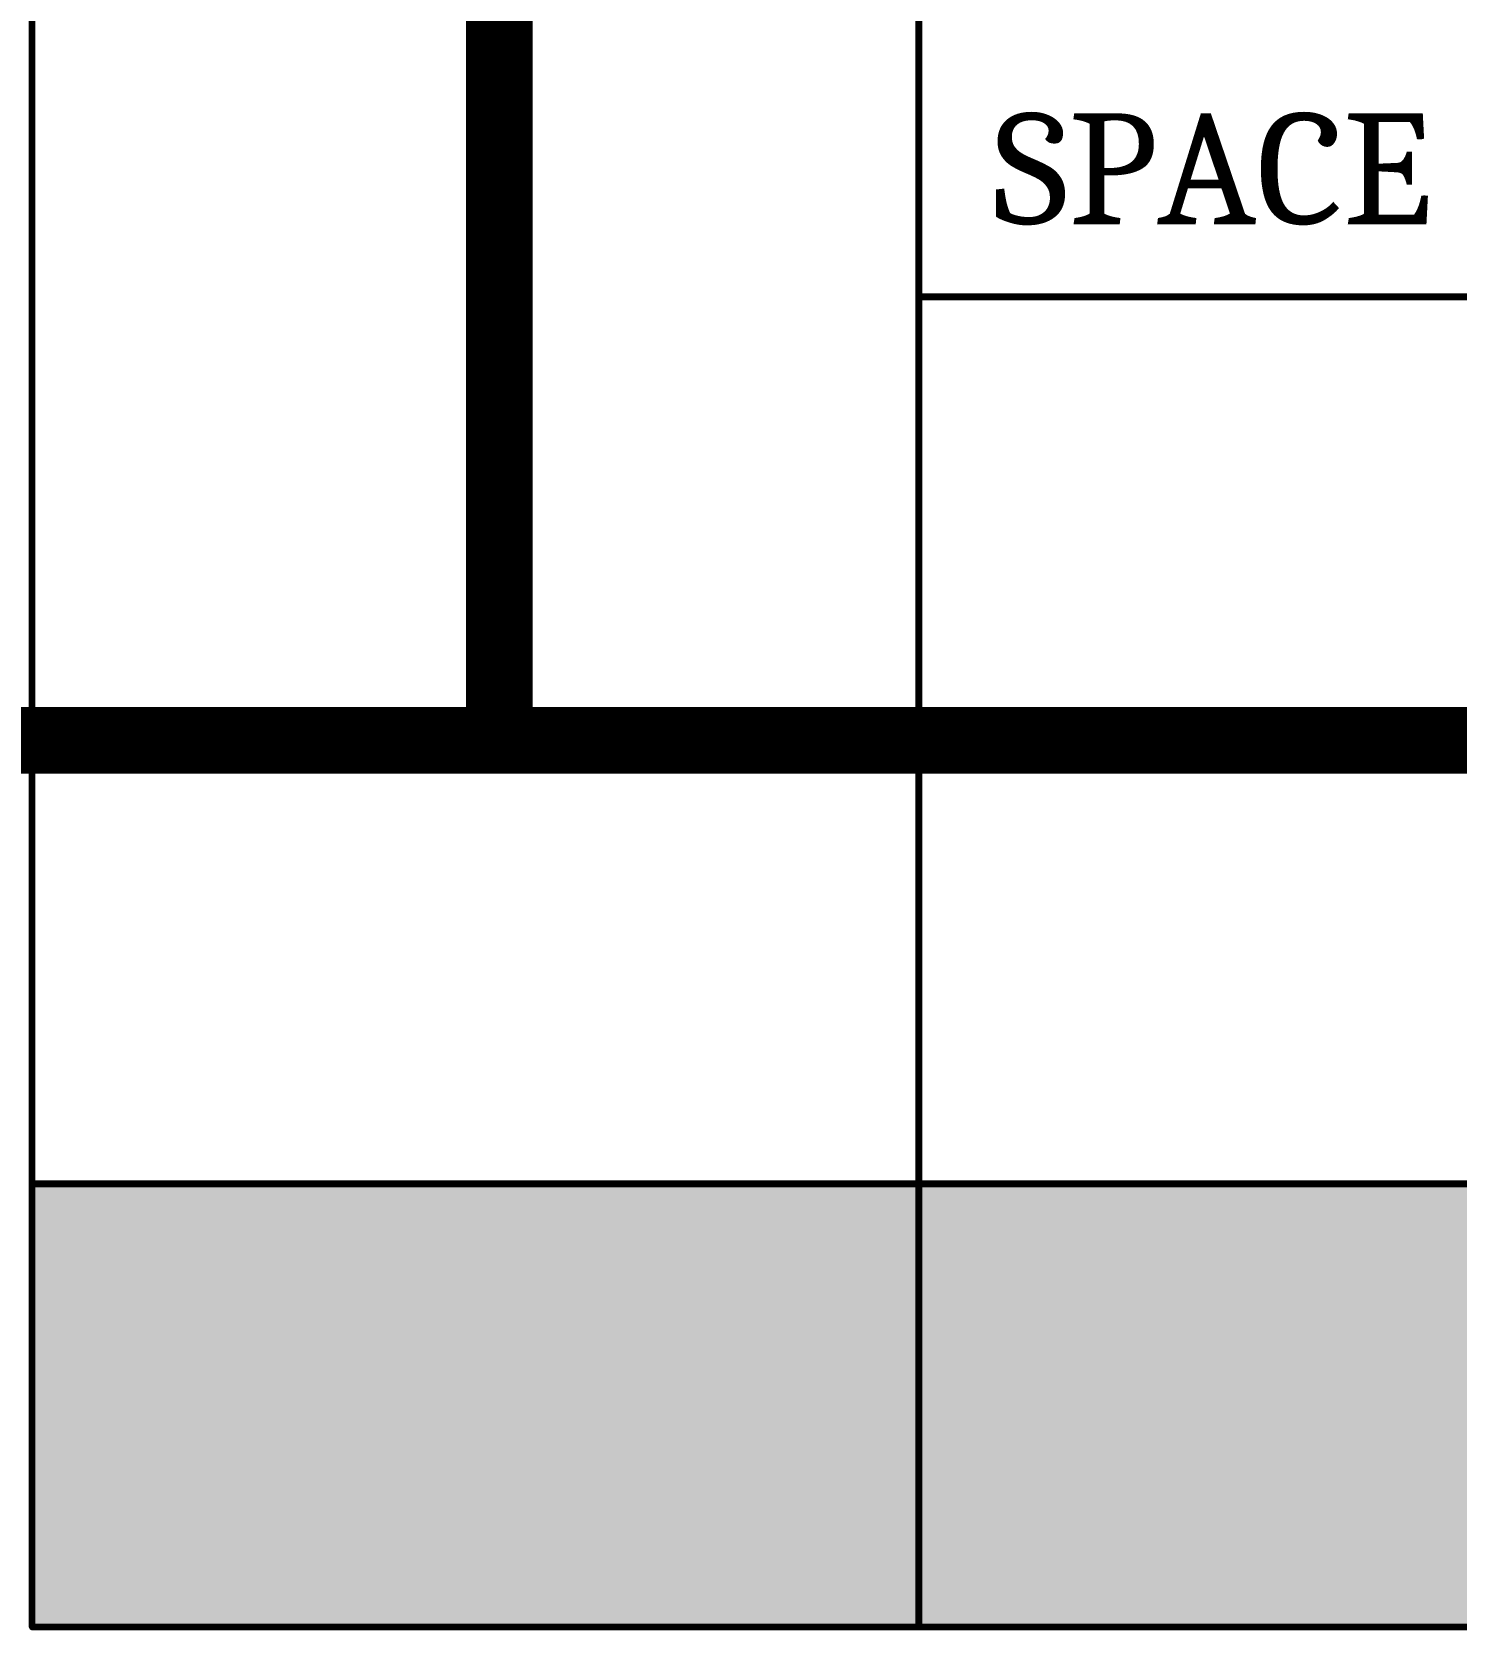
# Model space of a CAD drawing. Header units: millimetres. Extents: x -116965 to 323937, y 291661 to 566926.
# Drawn here: x -48031.9 to -47710.8, y 316538.8 to 316898.5 of the extents above; entities that cross this region are included whole.
import ezdxf
from ezdxf.enums import TextEntityAlignment as Align

# ---------------------------------------------------------------- set-up
doc = ezdxf.new("R2010")
doc.units = ezdxf.units.MM
doc.layers.get('0').update_dxf_attribs({"lineweight": 18})
doc.layers.add('C00-00-00', color=7, linetype='Continuous')
doc.layers.add('C34-3A-40', color=7, linetype='Continuous', true_color=0x343a40)
doc.layers.add('C62-64-69', color=7, linetype='Continuous', true_color=0x626469)
doc.styles.add('hwTech', font='Cambria.ttf')

msp = doc.modelspace()

# ---------------------------------------------------------------- hatches: boundary and pattern name
at = {"layer": 'C34-3A-40'}
h = msp.add_hatch(color=256, dxfattribs=at)
h.dxf.hatch_style = 2
h.paths.add_polyline_path([(-48031.897492, 316638.736127), (-47831.925407, 316638.736127), (-47831.925407, 316538.750083), (-48031.897492, 316538.750083)])
h = msp.add_hatch(color=256, dxfattribs=at)
h.dxf.hatch_style = 2
h.paths.add_polyline_path([(-47831.925407, 316638.736127), (-47132.023117, 316638.736127), (-47132.023117, 316538.750083), (-47831.925407, 316538.750083)])
at = {"layer": 'C62-64-69'}
h = msp.add_hatch(color=256, dxfattribs=at)
h.dxf.hatch_style = 2
h.paths.add_polyline_path([(-48031.897492, 316629.737383), (-47999.901957, 316629.737383), (-47999.901957, 316622.738358), (-48031.897492, 316622.738358)])
h = msp.add_hatch(color=256, dxfattribs=at)
h.dxf.hatch_style = 2
h.paths.add_polyline_path([(-47999.901957, 316629.737383), (-47967.906427, 316629.737383), (-47967.906427, 316622.738358), (-47999.901957, 316622.738358)])
h = msp.add_hatch(color=256, dxfattribs=at)
h.dxf.hatch_style = 2
h.paths.add_polyline_path([(-47999.901957, 316629.737383), (-47967.906427, 316629.737383), (-47967.906427, 316622.738358), (-47999.901957, 316622.738358)])
h = msp.add_hatch(color=256, dxfattribs=at)
h.dxf.hatch_style = 2
h.paths.add_polyline_path([(-47967.906427, 316629.737383), (-47935.910892, 316629.737383), (-47935.910892, 316622.738358), (-47967.906427, 316622.738358)])
h = msp.add_hatch(color=256, dxfattribs=at)
h.dxf.hatch_style = 2
h.paths.add_polyline_path([(-47967.906427, 316629.737383), (-47935.910892, 316629.737383), (-47935.910892, 316622.738358), (-47967.906427, 316622.738358)])
h = msp.add_hatch(color=256, dxfattribs=at)
h.dxf.hatch_style = 2
h.paths.add_polyline_path([(-47935.910892, 316629.737383), (-47903.915357, 316629.737383), (-47903.915357, 316622.738358), (-47935.910892, 316622.738358)])
h = msp.add_hatch(color=256, dxfattribs=at)
h.dxf.hatch_style = 2
h.paths.add_polyline_path([(-47935.910892, 316629.737383), (-47903.915357, 316629.737383), (-47903.915357, 316622.738358), (-47935.910892, 316622.738358)])
h = msp.add_hatch(color=256, dxfattribs=at)
h.dxf.hatch_style = 2
h.paths.add_polyline_path([(-47903.915357, 316629.737383), (-47871.919827, 316629.737383), (-47871.919827, 316622.738358), (-47903.915357, 316622.738358)])
h = msp.add_hatch(color=256, dxfattribs=at)
h.dxf.hatch_style = 2
h.paths.add_polyline_path([(-47903.915357, 316629.737383), (-47871.919827, 316629.737383), (-47871.919827, 316622.738358), (-47903.915357, 316622.738358)])
h = msp.add_hatch(color=256, dxfattribs=at)
h.dxf.hatch_style = 2
h.paths.add_polyline_path([(-47871.919827, 316629.737383), (-47839.924292, 316629.737383), (-47839.924292, 316622.738358), (-47871.919827, 316622.738358)])
h = msp.add_hatch(color=256, dxfattribs=at)
h.dxf.hatch_style = 2
h.paths.add_polyline_path([(-47831.925407, 316629.737383), (-47799.929877, 316629.737383), (-47799.929877, 316622.738358), (-47831.925407, 316622.738358)])
h = msp.add_hatch(color=256, dxfattribs=at)
h.dxf.hatch_style = 2
h.paths.add_polyline_path([(-47799.929877, 316629.737383), (-47767.934342, 316629.737383), (-47767.934342, 316622.738358), (-47799.929877, 316622.738358)])
h = msp.add_hatch(color=256, dxfattribs=at)
h.dxf.hatch_style = 2
h.paths.add_polyline_path([(-47799.929877, 316629.737383), (-47767.934342, 316629.737383), (-47767.934342, 316622.738358), (-47799.929877, 316622.738358)])
h = msp.add_hatch(color=256, dxfattribs=at)
h.dxf.hatch_style = 2
h.paths.add_polyline_path([(-47767.934342, 316629.737383), (-47735.938807, 316629.737383), (-47735.938807, 316622.738358), (-47767.934342, 316622.738358)])
h = msp.add_hatch(color=256, dxfattribs=at)
h.dxf.hatch_style = 2
h.paths.add_polyline_path([(-47767.934342, 316629.737383), (-47735.938807, 316629.737383), (-47735.938807, 316622.738358), (-47767.934342, 316622.738358)])
h = msp.add_hatch(color=256, dxfattribs=at)
h.dxf.hatch_style = 2
h.paths.add_polyline_path([(-47735.938807, 316629.737383), (-47703.943277, 316629.737383), (-47703.943277, 316622.738358), (-47735.938807, 316622.738358)])
h = msp.add_hatch(color=256, dxfattribs=at)
h.dxf.hatch_style = 2
h.paths.add_polyline_path([(-48031.897492, 316622.738358), (-47999.901957, 316622.738358), (-47999.901957, 316620.738639), (-48031.897492, 316620.738639)])
h = msp.add_hatch(color=256, dxfattribs=at)
h.dxf.hatch_style = 2
h.paths.add_polyline_path([(-47999.901957, 316622.738358), (-47967.906427, 316622.738358), (-47967.906427, 316620.738639), (-47999.901957, 316620.738639)])
h = msp.add_hatch(color=256, dxfattribs=at)
h.dxf.hatch_style = 2
h.paths.add_polyline_path([(-47999.901957, 316622.738358), (-47967.906427, 316622.738358), (-47967.906427, 316620.738639), (-47999.901957, 316620.738639)])
h = msp.add_hatch(color=256, dxfattribs=at)
h.dxf.hatch_style = 2
h.paths.add_polyline_path([(-47967.906427, 316622.738358), (-47935.910892, 316622.738358), (-47935.910892, 316620.738639), (-47967.906427, 316620.738639)])
h = msp.add_hatch(color=256, dxfattribs=at)
h.dxf.hatch_style = 2
h.paths.add_polyline_path([(-47967.906427, 316622.738358), (-47935.910892, 316622.738358), (-47935.910892, 316620.738639), (-47967.906427, 316620.738639)])
h = msp.add_hatch(color=256, dxfattribs=at)
h.dxf.hatch_style = 2
h.paths.add_polyline_path([(-47935.910892, 316622.738358), (-47903.915357, 316622.738358), (-47903.915357, 316620.738639), (-47935.910892, 316620.738639)])
h = msp.add_hatch(color=256, dxfattribs=at)
h.dxf.hatch_style = 2
h.paths.add_polyline_path([(-47935.910892, 316622.738358), (-47903.915357, 316622.738358), (-47903.915357, 316620.738639), (-47935.910892, 316620.738639)])
h = msp.add_hatch(color=256, dxfattribs=at)
h.dxf.hatch_style = 2
h.paths.add_polyline_path([(-47903.915357, 316622.738358), (-47871.919827, 316622.738358), (-47871.919827, 316620.738639), (-47903.915357, 316620.738639)])
h = msp.add_hatch(color=256, dxfattribs=at)
h.dxf.hatch_style = 2
h.paths.add_polyline_path([(-47903.915357, 316622.738358), (-47871.919827, 316622.738358), (-47871.919827, 316620.738639), (-47903.915357, 316620.738639)])
h = msp.add_hatch(color=256, dxfattribs=at)
h.dxf.hatch_style = 2
h.paths.add_polyline_path([(-47871.919827, 316622.738358), (-47839.924292, 316622.738358), (-47839.924292, 316620.738639), (-47871.919827, 316620.738639)])
h = msp.add_hatch(color=256, dxfattribs=at)
h.dxf.hatch_style = 2
h.paths.add_polyline_path([(-47831.925407, 316622.738358), (-47799.929877, 316622.738358), (-47799.929877, 316620.738639), (-47831.925407, 316620.738639)])
h = msp.add_hatch(color=256, dxfattribs=at)
h.dxf.hatch_style = 2
h.paths.add_polyline_path([(-47799.929877, 316622.738358), (-47767.934342, 316622.738358), (-47767.934342, 316620.738639), (-47799.929877, 316620.738639)])
h = msp.add_hatch(color=256, dxfattribs=at)
h.dxf.hatch_style = 2
h.paths.add_polyline_path([(-47799.929877, 316622.738358), (-47767.934342, 316622.738358), (-47767.934342, 316620.738639), (-47799.929877, 316620.738639)])
h = msp.add_hatch(color=256, dxfattribs=at)
h.dxf.hatch_style = 2
h.paths.add_polyline_path([(-47767.934342, 316622.738358), (-47735.938807, 316622.738358), (-47735.938807, 316620.738639), (-47767.934342, 316620.738639)])
h = msp.add_hatch(color=256, dxfattribs=at)
h.dxf.hatch_style = 2
h.paths.add_polyline_path([(-47767.934342, 316622.738358), (-47735.938807, 316622.738358), (-47735.938807, 316620.738639), (-47767.934342, 316620.738639)])
h = msp.add_hatch(color=256, dxfattribs=at)
h.dxf.hatch_style = 2
h.paths.add_polyline_path([(-47735.938807, 316622.738358), (-47703.943277, 316622.738358), (-47703.943277, 316620.738639), (-47735.938807, 316620.738639)])
h = msp.add_hatch(color=256, dxfattribs=at)
h.dxf.hatch_style = 2
h.paths.add_polyline_path([(-48031.897492, 316620.738639), (-47999.901957, 316620.738639), (-47999.901957, 316613.739614), (-48031.897492, 316613.739614)])
h = msp.add_hatch(color=256, dxfattribs=at)
h.dxf.hatch_style = 2
h.paths.add_polyline_path([(-47999.901957, 316620.738639), (-47967.906427, 316620.738639), (-47967.906427, 316613.739614), (-47999.901957, 316613.739614)])
h = msp.add_hatch(color=256, dxfattribs=at)
h.dxf.hatch_style = 2
h.paths.add_polyline_path([(-47999.901957, 316620.738639), (-47967.906427, 316620.738639), (-47967.906427, 316613.739614), (-47999.901957, 316613.739614)])
h = msp.add_hatch(color=256, dxfattribs=at)
h.dxf.hatch_style = 2
h.paths.add_polyline_path([(-47967.906427, 316620.738639), (-47935.910892, 316620.738639), (-47935.910892, 316613.739614), (-47967.906427, 316613.739614)])
h = msp.add_hatch(color=256, dxfattribs=at)
h.dxf.hatch_style = 2
h.paths.add_polyline_path([(-47967.906427, 316620.738639), (-47935.910892, 316620.738639), (-47935.910892, 316613.739614), (-47967.906427, 316613.739614)])
h = msp.add_hatch(color=256, dxfattribs=at)
h.dxf.hatch_style = 2
h.paths.add_polyline_path([(-47935.910892, 316620.738639), (-47903.915357, 316620.738639), (-47903.915357, 316613.739614), (-47935.910892, 316613.739614)])
h = msp.add_hatch(color=256, dxfattribs=at)
h.dxf.hatch_style = 2
h.paths.add_polyline_path([(-47935.910892, 316620.738639), (-47903.915357, 316620.738639), (-47903.915357, 316613.739614), (-47935.910892, 316613.739614)])
h = msp.add_hatch(color=256, dxfattribs=at)
h.dxf.hatch_style = 2
h.paths.add_polyline_path([(-47903.915357, 316620.738639), (-47871.919827, 316620.738639), (-47871.919827, 316613.739614), (-47903.915357, 316613.739614)])
h = msp.add_hatch(color=256, dxfattribs=at)
h.dxf.hatch_style = 2
h.paths.add_polyline_path([(-47903.915357, 316620.738639), (-47871.919827, 316620.738639), (-47871.919827, 316613.739614), (-47903.915357, 316613.739614)])
h = msp.add_hatch(color=256, dxfattribs=at)
h.dxf.hatch_style = 2
h.paths.add_polyline_path([(-47871.919827, 316620.738639), (-47839.924292, 316620.738639), (-47839.924292, 316613.739614), (-47871.919827, 316613.739614)])
h = msp.add_hatch(color=256, dxfattribs=at)
h.dxf.hatch_style = 2
h.paths.add_polyline_path([(-47831.925407, 316620.738639), (-47799.929877, 316620.738639), (-47799.929877, 316613.739614), (-47831.925407, 316613.739614)])
h = msp.add_hatch(color=256, dxfattribs=at)
h.dxf.hatch_style = 2
h.paths.add_polyline_path([(-47799.929877, 316620.738639), (-47767.934342, 316620.738639), (-47767.934342, 316613.739614), (-47799.929877, 316613.739614)])
h = msp.add_hatch(color=256, dxfattribs=at)
h.dxf.hatch_style = 2
h.paths.add_polyline_path([(-47799.929877, 316620.738639), (-47767.934342, 316620.738639), (-47767.934342, 316613.739614), (-47799.929877, 316613.739614)])
h = msp.add_hatch(color=256, dxfattribs=at)
h.dxf.hatch_style = 2
h.paths.add_polyline_path([(-47767.934342, 316620.738639), (-47735.938807, 316620.738639), (-47735.938807, 316613.739614), (-47767.934342, 316613.739614)])
h = msp.add_hatch(color=256, dxfattribs=at)
h.dxf.hatch_style = 2
h.paths.add_polyline_path([(-47767.934342, 316620.738639), (-47735.938807, 316620.738639), (-47735.938807, 316613.739614), (-47767.934342, 316613.739614)])
h = msp.add_hatch(color=256, dxfattribs=at)
h.dxf.hatch_style = 2
h.paths.add_polyline_path([(-47735.938807, 316620.738639), (-47703.943277, 316620.738639), (-47703.943277, 316613.739614), (-47735.938807, 316613.739614)])
h = msp.add_hatch(color=256, dxfattribs=at)
h.dxf.hatch_style = 2
h.paths.add_polyline_path([(-48031.897492, 316613.739614), (-47999.901957, 316613.739614), (-47999.901957, 316611.739896), (-48031.897492, 316611.739896)])
h = msp.add_hatch(color=256, dxfattribs=at)
h.dxf.hatch_style = 2
h.paths.add_polyline_path([(-47999.901957, 316613.739614), (-47967.906427, 316613.739614), (-47967.906427, 316611.739896), (-47999.901957, 316611.739896)])
h = msp.add_hatch(color=256, dxfattribs=at)
h.dxf.hatch_style = 2
h.paths.add_polyline_path([(-47999.901957, 316613.739614), (-47967.906427, 316613.739614), (-47967.906427, 316611.739896), (-47999.901957, 316611.739896)])
h = msp.add_hatch(color=256, dxfattribs=at)
h.dxf.hatch_style = 2
h.paths.add_polyline_path([(-47967.906427, 316613.739614), (-47935.910892, 316613.739614), (-47935.910892, 316611.739896), (-47967.906427, 316611.739896)])
h = msp.add_hatch(color=256, dxfattribs=at)
h.dxf.hatch_style = 2
h.paths.add_polyline_path([(-47967.906427, 316613.739614), (-47935.910892, 316613.739614), (-47935.910892, 316611.739896), (-47967.906427, 316611.739896)])
h = msp.add_hatch(color=256, dxfattribs=at)
h.dxf.hatch_style = 2
h.paths.add_polyline_path([(-47935.910892, 316613.739614), (-47903.915357, 316613.739614), (-47903.915357, 316611.739896), (-47935.910892, 316611.739896)])
h = msp.add_hatch(color=256, dxfattribs=at)
h.dxf.hatch_style = 2
h.paths.add_polyline_path([(-47935.910892, 316613.739614), (-47903.915357, 316613.739614), (-47903.915357, 316611.739896), (-47935.910892, 316611.739896)])
h = msp.add_hatch(color=256, dxfattribs=at)
h.dxf.hatch_style = 2
h.paths.add_polyline_path([(-47903.915357, 316613.739614), (-47871.919827, 316613.739614), (-47871.919827, 316611.739896), (-47903.915357, 316611.739896)])
h = msp.add_hatch(color=256, dxfattribs=at)
h.dxf.hatch_style = 2
h.paths.add_polyline_path([(-47903.915357, 316613.739614), (-47871.919827, 316613.739614), (-47871.919827, 316611.739896), (-47903.915357, 316611.739896)])
h = msp.add_hatch(color=256, dxfattribs=at)
h.dxf.hatch_style = 2
h.paths.add_polyline_path([(-47871.919827, 316613.739614), (-47839.924292, 316613.739614), (-47839.924292, 316611.739896), (-47871.919827, 316611.739896)])
h = msp.add_hatch(color=256, dxfattribs=at)
h.dxf.hatch_style = 2
h.paths.add_polyline_path([(-47831.925407, 316613.739614), (-47799.929877, 316613.739614), (-47799.929877, 316611.739896), (-47831.925407, 316611.739896)])
h = msp.add_hatch(color=256, dxfattribs=at)
h.dxf.hatch_style = 2
h.paths.add_polyline_path([(-47799.929877, 316613.739614), (-47767.934342, 316613.739614), (-47767.934342, 316611.739896), (-47799.929877, 316611.739896)])
h = msp.add_hatch(color=256, dxfattribs=at)
h.dxf.hatch_style = 2
h.paths.add_polyline_path([(-47799.929877, 316613.739614), (-47767.934342, 316613.739614), (-47767.934342, 316611.739896), (-47799.929877, 316611.739896)])
h = msp.add_hatch(color=256, dxfattribs=at)
h.dxf.hatch_style = 2
h.paths.add_polyline_path([(-47767.934342, 316613.739614), (-47735.938807, 316613.739614), (-47735.938807, 316611.739896), (-47767.934342, 316611.739896)])
h = msp.add_hatch(color=256, dxfattribs=at)
h.dxf.hatch_style = 2
h.paths.add_polyline_path([(-47767.934342, 316613.739614), (-47735.938807, 316613.739614), (-47735.938807, 316611.739896), (-47767.934342, 316611.739896)])
h = msp.add_hatch(color=256, dxfattribs=at)
h.dxf.hatch_style = 2
h.paths.add_polyline_path([(-47735.938807, 316613.739614), (-47703.943277, 316613.739614), (-47703.943277, 316611.739896), (-47735.938807, 316611.739896)])
h = msp.add_hatch(color=256, dxfattribs=at)
h.dxf.hatch_style = 2
h.paths.add_polyline_path([(-48031.897492, 316611.739896), (-47999.901957, 316611.739896), (-47999.901957, 316604.74087), (-48031.897492, 316604.74087)])
h = msp.add_hatch(color=256, dxfattribs=at)
h.dxf.hatch_style = 2
h.paths.add_polyline_path([(-47999.901957, 316611.739896), (-47967.906427, 316611.739896), (-47967.906427, 316604.74087), (-47999.901957, 316604.74087)])
h = msp.add_hatch(color=256, dxfattribs=at)
h.dxf.hatch_style = 2
h.paths.add_polyline_path([(-47999.901957, 316611.739896), (-47967.906427, 316611.739896), (-47967.906427, 316604.74087), (-47999.901957, 316604.74087)])
h = msp.add_hatch(color=256, dxfattribs=at)
h.dxf.hatch_style = 2
h.paths.add_polyline_path([(-47967.906427, 316611.739896), (-47935.910892, 316611.739896), (-47935.910892, 316604.74087), (-47967.906427, 316604.74087)])
h = msp.add_hatch(color=256, dxfattribs=at)
h.dxf.hatch_style = 2
h.paths.add_polyline_path([(-47967.906427, 316611.739896), (-47935.910892, 316611.739896), (-47935.910892, 316604.74087), (-47967.906427, 316604.74087)])
h = msp.add_hatch(color=256, dxfattribs=at)
h.dxf.hatch_style = 2
h.paths.add_polyline_path([(-47935.910892, 316611.739896), (-47903.915357, 316611.739896), (-47903.915357, 316604.74087), (-47935.910892, 316604.74087)])
h = msp.add_hatch(color=256, dxfattribs=at)
h.dxf.hatch_style = 2
h.paths.add_polyline_path([(-47935.910892, 316611.739896), (-47903.915357, 316611.739896), (-47903.915357, 316604.74087), (-47935.910892, 316604.74087)])
h = msp.add_hatch(color=256, dxfattribs=at)
h.dxf.hatch_style = 2
h.paths.add_polyline_path([(-47903.915357, 316611.739896), (-47871.919827, 316611.739896), (-47871.919827, 316604.74087), (-47903.915357, 316604.74087)])
h = msp.add_hatch(color=256, dxfattribs=at)
h.dxf.hatch_style = 2
h.paths.add_polyline_path([(-47903.915357, 316611.739896), (-47871.919827, 316611.739896), (-47871.919827, 316604.74087), (-47903.915357, 316604.74087)])
h = msp.add_hatch(color=256, dxfattribs=at)
h.dxf.hatch_style = 2
h.paths.add_polyline_path([(-47871.919827, 316611.739896), (-47839.924292, 316611.739896), (-47839.924292, 316604.74087), (-47871.919827, 316604.74087)])
h = msp.add_hatch(color=256, dxfattribs=at)
h.dxf.hatch_style = 2
h.paths.add_polyline_path([(-47831.925407, 316611.739896), (-47799.929877, 316611.739896), (-47799.929877, 316604.74087), (-47831.925407, 316604.74087)])
h = msp.add_hatch(color=256, dxfattribs=at)
h.dxf.hatch_style = 2
h.paths.add_polyline_path([(-47799.929877, 316611.739896), (-47767.934342, 316611.739896), (-47767.934342, 316604.74087), (-47799.929877, 316604.74087)])
h = msp.add_hatch(color=256, dxfattribs=at)
h.dxf.hatch_style = 2
h.paths.add_polyline_path([(-47799.929877, 316611.739896), (-47767.934342, 316611.739896), (-47767.934342, 316604.74087), (-47799.929877, 316604.74087)])
h = msp.add_hatch(color=256, dxfattribs=at)
h.dxf.hatch_style = 2
h.paths.add_polyline_path([(-47767.934342, 316611.739896), (-47735.938807, 316611.739896), (-47735.938807, 316604.74087), (-47767.934342, 316604.74087)])
h = msp.add_hatch(color=256, dxfattribs=at)
h.dxf.hatch_style = 2
h.paths.add_polyline_path([(-47767.934342, 316611.739896), (-47735.938807, 316611.739896), (-47735.938807, 316604.74087), (-47767.934342, 316604.74087)])
h = msp.add_hatch(color=256, dxfattribs=at)
h.dxf.hatch_style = 2
h.paths.add_polyline_path([(-47735.938807, 316611.739896), (-47703.943277, 316611.739896), (-47703.943277, 316604.74087), (-47735.938807, 316604.74087)])
h = msp.add_hatch(color=256, dxfattribs=at)
h.dxf.hatch_style = 2
h.paths.add_polyline_path([(-48031.897492, 316604.74087), (-47999.901957, 316604.74087), (-47999.901957, 316602.741152), (-48031.897492, 316602.741152)])
h = msp.add_hatch(color=256, dxfattribs=at)
h.dxf.hatch_style = 2
h.paths.add_polyline_path([(-47999.901957, 316604.74087), (-47967.906427, 316604.74087), (-47967.906427, 316602.741152), (-47999.901957, 316602.741152)])
h = msp.add_hatch(color=256, dxfattribs=at)
h.dxf.hatch_style = 2
h.paths.add_polyline_path([(-47999.901957, 316604.74087), (-47967.906427, 316604.74087), (-47967.906427, 316602.741152), (-47999.901957, 316602.741152)])
h = msp.add_hatch(color=256, dxfattribs=at)
h.dxf.hatch_style = 2
h.paths.add_polyline_path([(-47967.906427, 316604.74087), (-47935.910892, 316604.74087), (-47935.910892, 316602.741152), (-47967.906427, 316602.741152)])
h = msp.add_hatch(color=256, dxfattribs=at)
h.dxf.hatch_style = 2
h.paths.add_polyline_path([(-47967.906427, 316604.74087), (-47935.910892, 316604.74087), (-47935.910892, 316602.741152), (-47967.906427, 316602.741152)])
h = msp.add_hatch(color=256, dxfattribs=at)
h.dxf.hatch_style = 2
h.paths.add_polyline_path([(-47935.910892, 316604.74087), (-47903.915357, 316604.74087), (-47903.915357, 316602.741152), (-47935.910892, 316602.741152)])
h = msp.add_hatch(color=256, dxfattribs=at)
h.dxf.hatch_style = 2
h.paths.add_polyline_path([(-47935.910892, 316604.74087), (-47903.915357, 316604.74087), (-47903.915357, 316602.741152), (-47935.910892, 316602.741152)])
h = msp.add_hatch(color=256, dxfattribs=at)
h.dxf.hatch_style = 2
h.paths.add_polyline_path([(-47903.915357, 316604.74087), (-47871.919827, 316604.74087), (-47871.919827, 316602.741152), (-47903.915357, 316602.741152)])
h = msp.add_hatch(color=256, dxfattribs=at)
h.dxf.hatch_style = 2
h.paths.add_polyline_path([(-47903.915357, 316604.74087), (-47871.919827, 316604.74087), (-47871.919827, 316602.741152), (-47903.915357, 316602.741152)])
h = msp.add_hatch(color=256, dxfattribs=at)
h.dxf.hatch_style = 2
h.paths.add_polyline_path([(-47871.919827, 316604.74087), (-47839.924292, 316604.74087), (-47839.924292, 316602.741152), (-47871.919827, 316602.741152)])
h = msp.add_hatch(color=256, dxfattribs=at)
h.dxf.hatch_style = 2
h.paths.add_polyline_path([(-47831.925407, 316604.74087), (-47799.929877, 316604.74087), (-47799.929877, 316602.741152), (-47831.925407, 316602.741152)])
h = msp.add_hatch(color=256, dxfattribs=at)
h.dxf.hatch_style = 2
h.paths.add_polyline_path([(-47799.929877, 316604.74087), (-47767.934342, 316604.74087), (-47767.934342, 316602.741152), (-47799.929877, 316602.741152)])
h = msp.add_hatch(color=256, dxfattribs=at)
h.dxf.hatch_style = 2
h.paths.add_polyline_path([(-47799.929877, 316604.74087), (-47767.934342, 316604.74087), (-47767.934342, 316602.741152), (-47799.929877, 316602.741152)])
h = msp.add_hatch(color=256, dxfattribs=at)
h.dxf.hatch_style = 2
h.paths.add_polyline_path([(-47767.934342, 316604.74087), (-47735.938807, 316604.74087), (-47735.938807, 316602.741152), (-47767.934342, 316602.741152)])
h = msp.add_hatch(color=256, dxfattribs=at)
h.dxf.hatch_style = 2
h.paths.add_polyline_path([(-47767.934342, 316604.74087), (-47735.938807, 316604.74087), (-47735.938807, 316602.741152), (-47767.934342, 316602.741152)])
h = msp.add_hatch(color=256, dxfattribs=at)
h.dxf.hatch_style = 2
h.paths.add_polyline_path([(-47735.938807, 316604.74087), (-47703.943277, 316604.74087), (-47703.943277, 316602.741152), (-47735.938807, 316602.741152)])
h = msp.add_hatch(color=256, dxfattribs=at)
h.dxf.hatch_style = 2
h.paths.add_polyline_path([(-48031.897492, 316602.741152), (-47999.901957, 316602.741152), (-47999.901957, 316595.742126), (-48031.897492, 316595.742126)])
h = msp.add_hatch(color=256, dxfattribs=at)
h.dxf.hatch_style = 2
h.paths.add_polyline_path([(-47999.901957, 316602.741152), (-47967.906427, 316602.741152), (-47967.906427, 316595.742126), (-47999.901957, 316595.742126)])
h = msp.add_hatch(color=256, dxfattribs=at)
h.dxf.hatch_style = 2
h.paths.add_polyline_path([(-47999.901957, 316602.741152), (-47967.906427, 316602.741152), (-47967.906427, 316595.742126), (-47999.901957, 316595.742126)])
h = msp.add_hatch(color=256, dxfattribs=at)
h.dxf.hatch_style = 2
h.paths.add_polyline_path([(-47967.906427, 316602.741152), (-47935.910892, 316602.741152), (-47935.910892, 316595.742126), (-47967.906427, 316595.742126)])
h = msp.add_hatch(color=256, dxfattribs=at)
h.dxf.hatch_style = 2
h.paths.add_polyline_path([(-47967.906427, 316602.741152), (-47935.910892, 316602.741152), (-47935.910892, 316595.742126), (-47967.906427, 316595.742126)])
h = msp.add_hatch(color=256, dxfattribs=at)
h.dxf.hatch_style = 2
h.paths.add_polyline_path([(-47935.910892, 316602.741152), (-47903.915357, 316602.741152), (-47903.915357, 316595.742126), (-47935.910892, 316595.742126)])
h = msp.add_hatch(color=256, dxfattribs=at)
h.dxf.hatch_style = 2
h.paths.add_polyline_path([(-47935.910892, 316602.741152), (-47903.915357, 316602.741152), (-47903.915357, 316595.742126), (-47935.910892, 316595.742126)])
h = msp.add_hatch(color=256, dxfattribs=at)
h.dxf.hatch_style = 2
h.paths.add_polyline_path([(-47903.915357, 316602.741152), (-47871.919827, 316602.741152), (-47871.919827, 316595.742126), (-47903.915357, 316595.742126)])
h = msp.add_hatch(color=256, dxfattribs=at)
h.dxf.hatch_style = 2
h.paths.add_polyline_path([(-47903.915357, 316602.741152), (-47871.919827, 316602.741152), (-47871.919827, 316595.742126), (-47903.915357, 316595.742126)])
h = msp.add_hatch(color=256, dxfattribs=at)
h.dxf.hatch_style = 2
h.paths.add_polyline_path([(-47871.919827, 316602.741152), (-47839.924292, 316602.741152), (-47839.924292, 316595.742126), (-47871.919827, 316595.742126)])
h = msp.add_hatch(color=256, dxfattribs=at)
h.dxf.hatch_style = 2
h.paths.add_polyline_path([(-47831.925407, 316602.741152), (-47799.929877, 316602.741152), (-47799.929877, 316595.742126), (-47831.925407, 316595.742126)])
h = msp.add_hatch(color=256, dxfattribs=at)
h.dxf.hatch_style = 2
h.paths.add_polyline_path([(-47799.929877, 316602.741152), (-47767.934342, 316602.741152), (-47767.934342, 316595.742126), (-47799.929877, 316595.742126)])
h = msp.add_hatch(color=256, dxfattribs=at)
h.dxf.hatch_style = 2
h.paths.add_polyline_path([(-47799.929877, 316602.741152), (-47767.934342, 316602.741152), (-47767.934342, 316595.742126), (-47799.929877, 316595.742126)])
h = msp.add_hatch(color=256, dxfattribs=at)
h.dxf.hatch_style = 2
h.paths.add_polyline_path([(-47767.934342, 316602.741152), (-47735.938807, 316602.741152), (-47735.938807, 316595.742126), (-47767.934342, 316595.742126)])
h = msp.add_hatch(color=256, dxfattribs=at)
h.dxf.hatch_style = 2
h.paths.add_polyline_path([(-47767.934342, 316602.741152), (-47735.938807, 316602.741152), (-47735.938807, 316595.742126), (-47767.934342, 316595.742126)])
h = msp.add_hatch(color=256, dxfattribs=at)
h.dxf.hatch_style = 2
h.paths.add_polyline_path([(-47735.938807, 316602.741152), (-47703.943277, 316602.741152), (-47703.943277, 316595.742126), (-47735.938807, 316595.742126)])
h = msp.add_hatch(color=256, dxfattribs=at)
h.dxf.hatch_style = 2
h.paths.add_polyline_path([(-48031.897492, 316595.742126), (-47999.901957, 316595.742126), (-47999.901957, 316593.742408), (-48031.897492, 316593.742408)])
h = msp.add_hatch(color=256, dxfattribs=at)
h.dxf.hatch_style = 2
h.paths.add_polyline_path([(-47999.901957, 316595.742126), (-47967.906427, 316595.742126), (-47967.906427, 316593.742408), (-47999.901957, 316593.742408)])
h = msp.add_hatch(color=256, dxfattribs=at)
h.dxf.hatch_style = 2
h.paths.add_polyline_path([(-47999.901957, 316595.742126), (-47967.906427, 316595.742126), (-47967.906427, 316593.742408), (-47999.901957, 316593.742408)])
h = msp.add_hatch(color=256, dxfattribs=at)
h.dxf.hatch_style = 2
h.paths.add_polyline_path([(-47967.906427, 316595.742126), (-47935.910892, 316595.742126), (-47935.910892, 316593.742408), (-47967.906427, 316593.742408)])
h = msp.add_hatch(color=256, dxfattribs=at)
h.dxf.hatch_style = 2
h.paths.add_polyline_path([(-47967.906427, 316595.742126), (-47935.910892, 316595.742126), (-47935.910892, 316593.742408), (-47967.906427, 316593.742408)])
h = msp.add_hatch(color=256, dxfattribs=at)
h.dxf.hatch_style = 2
h.paths.add_polyline_path([(-47935.910892, 316595.742126), (-47903.915357, 316595.742126), (-47903.915357, 316593.742408), (-47935.910892, 316593.742408)])
h = msp.add_hatch(color=256, dxfattribs=at)
h.dxf.hatch_style = 2
h.paths.add_polyline_path([(-47935.910892, 316595.742126), (-47903.915357, 316595.742126), (-47903.915357, 316593.742408), (-47935.910892, 316593.742408)])
h = msp.add_hatch(color=256, dxfattribs=at)
h.dxf.hatch_style = 2
h.paths.add_polyline_path([(-47903.915357, 316595.742126), (-47871.919827, 316595.742126), (-47871.919827, 316593.742408), (-47903.915357, 316593.742408)])
h = msp.add_hatch(color=256, dxfattribs=at)
h.dxf.hatch_style = 2
h.paths.add_polyline_path([(-47903.915357, 316595.742126), (-47871.919827, 316595.742126), (-47871.919827, 316593.742408), (-47903.915357, 316593.742408)])
h = msp.add_hatch(color=256, dxfattribs=at)
h.dxf.hatch_style = 2
h.paths.add_polyline_path([(-47871.919827, 316595.742126), (-47839.924292, 316595.742126), (-47839.924292, 316593.742408), (-47871.919827, 316593.742408)])
h = msp.add_hatch(color=256, dxfattribs=at)
h.dxf.hatch_style = 2
h.paths.add_polyline_path([(-47831.925407, 316595.742126), (-47799.929877, 316595.742126), (-47799.929877, 316593.742408), (-47831.925407, 316593.742408)])
h = msp.add_hatch(color=256, dxfattribs=at)
h.dxf.hatch_style = 2
h.paths.add_polyline_path([(-47799.929877, 316595.742126), (-47767.934342, 316595.742126), (-47767.934342, 316593.742408), (-47799.929877, 316593.742408)])
h = msp.add_hatch(color=256, dxfattribs=at)
h.dxf.hatch_style = 2
h.paths.add_polyline_path([(-47799.929877, 316595.742126), (-47767.934342, 316595.742126), (-47767.934342, 316593.742408), (-47799.929877, 316593.742408)])
h = msp.add_hatch(color=256, dxfattribs=at)
h.dxf.hatch_style = 2
h.paths.add_polyline_path([(-47767.934342, 316595.742126), (-47735.938807, 316595.742126), (-47735.938807, 316593.742408), (-47767.934342, 316593.742408)])
h = msp.add_hatch(color=256, dxfattribs=at)
h.dxf.hatch_style = 2
h.paths.add_polyline_path([(-47767.934342, 316595.742126), (-47735.938807, 316595.742126), (-47735.938807, 316593.742408), (-47767.934342, 316593.742408)])
h = msp.add_hatch(color=256, dxfattribs=at)
h.dxf.hatch_style = 2
h.paths.add_polyline_path([(-47735.938807, 316595.742126), (-47703.943277, 316595.742126), (-47703.943277, 316593.742408), (-47735.938807, 316593.742408)])
h = msp.add_hatch(color=256, dxfattribs=at)
h.dxf.hatch_style = 2
h.paths.add_polyline_path([(-48031.897492, 316593.742408), (-47999.901957, 316593.742408), (-47999.901957, 316586.743383), (-48031.897492, 316586.743383)])
h = msp.add_hatch(color=256, dxfattribs=at)
h.dxf.hatch_style = 2
h.paths.add_polyline_path([(-47999.901957, 316593.742408), (-47967.906427, 316593.742408), (-47967.906427, 316586.743383), (-47999.901957, 316586.743383)])
h = msp.add_hatch(color=256, dxfattribs=at)
h.dxf.hatch_style = 2
h.paths.add_polyline_path([(-47999.901957, 316593.742408), (-47967.906427, 316593.742408), (-47967.906427, 316586.743383), (-47999.901957, 316586.743383)])
h = msp.add_hatch(color=256, dxfattribs=at)
h.dxf.hatch_style = 2
h.paths.add_polyline_path([(-47967.906427, 316593.742408), (-47935.910892, 316593.742408), (-47935.910892, 316586.743383), (-47967.906427, 316586.743383)])
h = msp.add_hatch(color=256, dxfattribs=at)
h.dxf.hatch_style = 2
h.paths.add_polyline_path([(-47967.906427, 316593.742408), (-47935.910892, 316593.742408), (-47935.910892, 316586.743383), (-47967.906427, 316586.743383)])
h = msp.add_hatch(color=256, dxfattribs=at)
h.dxf.hatch_style = 2
h.paths.add_polyline_path([(-47935.910892, 316593.742408), (-47903.915357, 316593.742408), (-47903.915357, 316586.743383), (-47935.910892, 316586.743383)])
h = msp.add_hatch(color=256, dxfattribs=at)
h.dxf.hatch_style = 2
h.paths.add_polyline_path([(-47935.910892, 316593.742408), (-47903.915357, 316593.742408), (-47903.915357, 316586.743383), (-47935.910892, 316586.743383)])
h = msp.add_hatch(color=256, dxfattribs=at)
h.dxf.hatch_style = 2
h.paths.add_polyline_path([(-47903.915357, 316593.742408), (-47871.919827, 316593.742408), (-47871.919827, 316586.743383), (-47903.915357, 316586.743383)])
h = msp.add_hatch(color=256, dxfattribs=at)
h.dxf.hatch_style = 2
h.paths.add_polyline_path([(-47903.915357, 316593.742408), (-47871.919827, 316593.742408), (-47871.919827, 316586.743383), (-47903.915357, 316586.743383)])
h = msp.add_hatch(color=256, dxfattribs=at)
h.dxf.hatch_style = 2
h.paths.add_polyline_path([(-47871.919827, 316593.742408), (-47839.924292, 316593.742408), (-47839.924292, 316586.743383), (-47871.919827, 316586.743383)])
h = msp.add_hatch(color=256, dxfattribs=at)
h.dxf.hatch_style = 2
h.paths.add_polyline_path([(-47831.925407, 316593.742408), (-47799.929877, 316593.742408), (-47799.929877, 316586.743383), (-47831.925407, 316586.743383)])
h = msp.add_hatch(color=256, dxfattribs=at)
h.dxf.hatch_style = 2
h.paths.add_polyline_path([(-47799.929877, 316593.742408), (-47767.934342, 316593.742408), (-47767.934342, 316586.743383), (-47799.929877, 316586.743383)])
h = msp.add_hatch(color=256, dxfattribs=at)
h.dxf.hatch_style = 2
h.paths.add_polyline_path([(-47799.929877, 316593.742408), (-47767.934342, 316593.742408), (-47767.934342, 316586.743383), (-47799.929877, 316586.743383)])
h = msp.add_hatch(color=256, dxfattribs=at)
h.dxf.hatch_style = 2
h.paths.add_polyline_path([(-47767.934342, 316593.742408), (-47735.938807, 316593.742408), (-47735.938807, 316586.743383), (-47767.934342, 316586.743383)])
h = msp.add_hatch(color=256, dxfattribs=at)
h.dxf.hatch_style = 2
h.paths.add_polyline_path([(-47767.934342, 316593.742408), (-47735.938807, 316593.742408), (-47735.938807, 316586.743383), (-47767.934342, 316586.743383)])
h = msp.add_hatch(color=256, dxfattribs=at)
h.dxf.hatch_style = 2
h.paths.add_polyline_path([(-47735.938807, 316593.742408), (-47703.943277, 316593.742408), (-47703.943277, 316586.743383), (-47735.938807, 316586.743383)])
h = msp.add_hatch(color=256, dxfattribs=at)
h.dxf.hatch_style = 2
h.paths.add_polyline_path([(-48031.897492, 316586.743383), (-47999.901957, 316586.743383), (-47999.901957, 316584.743664), (-48031.897492, 316584.743664)])
h = msp.add_hatch(color=256, dxfattribs=at)
h.dxf.hatch_style = 2
h.paths.add_polyline_path([(-47999.901957, 316586.743383), (-47967.906427, 316586.743383), (-47967.906427, 316584.743664), (-47999.901957, 316584.743664)])
h = msp.add_hatch(color=256, dxfattribs=at)
h.dxf.hatch_style = 2
h.paths.add_polyline_path([(-47999.901957, 316586.743383), (-47967.906427, 316586.743383), (-47967.906427, 316584.743664), (-47999.901957, 316584.743664)])
h = msp.add_hatch(color=256, dxfattribs=at)
h.dxf.hatch_style = 2
h.paths.add_polyline_path([(-47967.906427, 316586.743383), (-47935.910892, 316586.743383), (-47935.910892, 316584.743664), (-47967.906427, 316584.743664)])
h = msp.add_hatch(color=256, dxfattribs=at)
h.dxf.hatch_style = 2
h.paths.add_polyline_path([(-47967.906427, 316586.743383), (-47935.910892, 316586.743383), (-47935.910892, 316584.743664), (-47967.906427, 316584.743664)])
h = msp.add_hatch(color=256, dxfattribs=at)
h.dxf.hatch_style = 2
h.paths.add_polyline_path([(-47935.910892, 316586.743383), (-47903.915357, 316586.743383), (-47903.915357, 316584.743664), (-47935.910892, 316584.743664)])
h = msp.add_hatch(color=256, dxfattribs=at)
h.dxf.hatch_style = 2
h.paths.add_polyline_path([(-47935.910892, 316586.743383), (-47903.915357, 316586.743383), (-47903.915357, 316584.743664), (-47935.910892, 316584.743664)])
h = msp.add_hatch(color=256, dxfattribs=at)
h.dxf.hatch_style = 2
h.paths.add_polyline_path([(-47903.915357, 316586.743383), (-47871.919827, 316586.743383), (-47871.919827, 316584.743664), (-47903.915357, 316584.743664)])
h = msp.add_hatch(color=256, dxfattribs=at)
h.dxf.hatch_style = 2
h.paths.add_polyline_path([(-47903.915357, 316586.743383), (-47871.919827, 316586.743383), (-47871.919827, 316584.743664), (-47903.915357, 316584.743664)])
h = msp.add_hatch(color=256, dxfattribs=at)
h.dxf.hatch_style = 2
h.paths.add_polyline_path([(-47871.919827, 316586.743383), (-47839.924292, 316586.743383), (-47839.924292, 316584.743664), (-47871.919827, 316584.743664)])
h = msp.add_hatch(color=256, dxfattribs=at)
h.dxf.hatch_style = 2
h.paths.add_polyline_path([(-47831.925407, 316586.743383), (-47799.929877, 316586.743383), (-47799.929877, 316584.743664), (-47831.925407, 316584.743664)])
h = msp.add_hatch(color=256, dxfattribs=at)
h.dxf.hatch_style = 2
h.paths.add_polyline_path([(-47799.929877, 316586.743383), (-47767.934342, 316586.743383), (-47767.934342, 316584.743664), (-47799.929877, 316584.743664)])
h = msp.add_hatch(color=256, dxfattribs=at)
h.dxf.hatch_style = 2
h.paths.add_polyline_path([(-47799.929877, 316586.743383), (-47767.934342, 316586.743383), (-47767.934342, 316584.743664), (-47799.929877, 316584.743664)])
h = msp.add_hatch(color=256, dxfattribs=at)
h.dxf.hatch_style = 2
h.paths.add_polyline_path([(-47767.934342, 316586.743383), (-47735.938807, 316586.743383), (-47735.938807, 316584.743664), (-47767.934342, 316584.743664)])
h = msp.add_hatch(color=256, dxfattribs=at)
h.dxf.hatch_style = 2
h.paths.add_polyline_path([(-47767.934342, 316586.743383), (-47735.938807, 316586.743383), (-47735.938807, 316584.743664), (-47767.934342, 316584.743664)])
h = msp.add_hatch(color=256, dxfattribs=at)
h.dxf.hatch_style = 2
h.paths.add_polyline_path([(-47735.938807, 316586.743383), (-47703.943277, 316586.743383), (-47703.943277, 316584.743664), (-47735.938807, 316584.743664)])

# ---------------------------------------------------------------- linework, layer by layer
at = {"color": 1, "lineweight": -3, "ltscale": 5, "const_width": 15}
for points in [[(-47926.564734, 316738.722167), (-47926.564734, 318638.456958)], [(-48731.897576, 316738.722167), (-41932.748952, 316738.722167)]]:
    msp.add_lwpolyline(points, dxfattribs=at)
at = {"layer": 'C00-00-00', "lineweight": 211}
for points in [[(-47831.925407, 318738.443002), (-47132.023117, 318738.443002), (-47132.023117, 316538.750083), (-47831.925407, 316538.750083)], [(-48031.897492, 316638.736127), (-47831.925407, 316638.736127), (-47831.925407, 316538.750083), (-48031.897492, 316538.750083)], [(-47831.925407, 316638.736127), (-47132.023117, 316638.736127), (-47132.023117, 316538.750083), (-47831.925407, 316538.750083)]]:
    msp.add_lwpolyline(points, close=True, dxfattribs=at)
at = {"layer": 'C00-00-00', "lineweight": 100}
for points in [[(-48031.897492, 318638.456958), (-47831.925407, 318638.456958), (-47831.925407, 316638.736127), (-48031.897492, 316638.736127)], [(-47831.925407, 317138.666333), (-47132.023117, 317138.666333), (-47132.023117, 316838.708208), (-47831.925407, 316838.708208)], [(-47831.925407, 316838.708208), (-47132.023117, 316838.708208), (-47132.023117, 316638.736127), (-47831.925407, 316638.736127)]]:
    msp.add_lwpolyline(points, close=True, dxfattribs=at)

# ---------------------------------------------------------------- texts
at = {"color": 2, "lineweight": -3, "ltscale": 5, "style": 'hwTech'}
msp.add_text('SPACE', height=25, dxfattribs=at).set_placement((-47765.664393, 316867.59274), align=Align.MIDDLE_CENTER)

doc.saveas('drawing.dxf')
